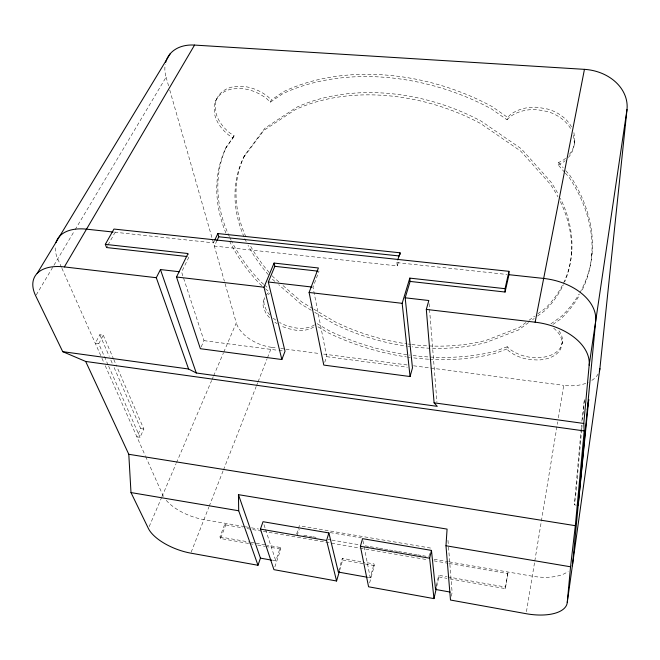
<?xml version="1.0" encoding="UTF-8"?>
<svg xmlns="http://www.w3.org/2000/svg" width="660" height="660" viewBox="0 0 660 660"><rect width="100%" height="100%" fill="white"/><g stroke="black" fill="none" stroke-linecap="round" stroke-linejoin="round"><path stroke-width="0.49" stroke-dasharray="3.3 2.47" d="M505.329 588.621L508.035 572.014L505.329 588.621L447.925 578.523M576.271 505.139L574.357 504.842L581.501 425.312M581.864 421.237L584.446 398.97L582.59 419.463M581.666 429.709L575.726 495.297L574.357 504.842M581.757 428.686L582.128 424.586M591.682 255.75L592.061 253.349M526.457 611.671L534.641 561.982M534.806 560.967L557.708 421.888M558.376 417.829L563.722 385.349A34.848 21.689 9.3 0 0 588.25 382.354M562.518 341.451L561.14 346.508A31.193 19.973 10.6 0 1 538.758 357.695L530.904 357.373A31.193 19.973 10.6 0 1 509.668 349.049L507.276 346.731L506.789 349.016L509.19 351.334A31.251 19.957 10.7 0 0 530.467 359.675L538.329 360.005A31.251 19.957 10.7 0 0 560.744 348.843L562.518 341.451A31.193 19.973 10.6 0 0 557.733 329.315M571.379 253.688L571.799 251.295M568.392 157.459A37.834 29.626 9.1 0 0 574.34 143.146L574.794 140.737L573.961 132.858A37.76 29.626 9 0 0 573.424 131.134M564.671 172.351L558.137 164.909L558.616 162.517L562.584 160.561A37.76 29.626 9 0 0 565.604 158.301M451.316 596.227L452.133 592.424L448.379 545.449M436.367 585.676L438.71 575.306L446.779 576.724M436.639 586.789L438.867 576.931L438.71 575.306M428.86 556.76L429.759 552.915M225.91 233.071A192.291 135.151 17.9 0 1 225.679 148.145L233.054 137.899L229.193 135.457A35.879 25.756 29.4 0 1 214.813 115.046L214.071 107.778A35.879 25.756 29.4 0 1 232.592 88.885L241.106 88.498A35.879 25.756 29.4 0 1 266.978 98.934L270.303 102.184L282.546 93.844A192.291 135.151 17.9 0 1 491.395 108.9L507.004 119.749L507.614 117.398L510.626 114.444A37.76 29.626 9 0 1 537.776 107.308L547.742 109.09A37.76 29.626 9 0 1 571.519 126.868M369.616 582.928L374.294 565.562L373.989 563.945L363.099 562.031M368.255 577.417L370.252 577.78L373.989 563.945M338.605 571.09L342.309 558.376L362.109 561.858M339.636 570.504L342.688 560.002L342.309 558.376M216.991 240.496L214.36 246.064L397.279 265.914L398.83 260.997M397.279 265.914L396.916 262.622L397.485 260.832M296.637 534.022L299.343 525.764L430.889 548.113M297.107 535.672L299.203 529.254M272.926 560.373L275.806 560.885L280.286 547.486L267.217 545.193M274.873 566.857L280.797 549.112L280.286 547.486M324.753 362.29L326.7 356.689L313.005 287.158L319.019 271.26M220.613 538.527L219.97 536.893L225.109 523.273L225.736 524.914L220.613 538.527L248.696 543.469M191.169 552.189L208.84 507.185M209.212 506.228L223.121 470.803M223.492 469.846L256.187 386.562M256.567 385.605L257.697 382.726M258.068 381.769L267.085 358.792M267.465 357.835L271.598 347.308L276.705 347.977M149.176 526.606L161.527 497.714M161.923 496.782L176.063 463.724M176.468 462.776L211.629 380.523M212.033 379.582L213.246 376.745M213.65 375.796L223.352 353.108M223.757 352.159L236.288 322.855L224.68 282.233M201.176 346.921L203.981 340.642L181.591 272.002L189.049 256.757L188.29 254.339M114.13 367.579L140.712 428.579L136.884 436.837L140.036 437.324L143.847 429.058L117.059 367.108M214.318 240.991L213.436 242.847L115.154 232.254L114.551 230.653M270.303 102.184L271.367 99.982L283.602 91.633A191.92 135.226 17.9 0 1 492.038 106.557L507.614 117.398M244.027 236.899A172.483 121.003 17.9 0 1 243.697 157.311L244.753 155.133L264.94 128.164L296.414 107.382A172.153 121.069 17.9 0 1 481.338 121.242L521.26 148.739L550.704 181.698A172.153 121.069 17.9 0 1 558.451 194.551M233.054 137.899L234.143 135.729L230.29 133.287A35.805 25.765 29.5 0 1 215.96 112.885L215.226 105.608A35.805 25.765 29.5 0 1 233.739 86.707L242.236 86.311A35.805 25.765 29.5 0 1 268.051 96.739L271.367 99.982M225.679 148.145L234.143 135.729M98.752 343.761L103.265 335.189L99.808 334.727L95.279 343.299L98.752 343.761L108.248 365.285M215.614 101.079L216.777 98.918M106.573 247.549L107.522 245.85M108.001 245L115.154 232.254M36.217 294.979L74.563 230.662M75.091 229.779L166.081 77.154A41.778 29.873 33 0 1 165.223 64.391M243.697 157.311L263.893 130.358L295.399 109.593A172.483 121.003 17.9 0 1 480.686 123.577L520.699 151.107L550.209 184.082A172.483 121.003 17.9 0 1 557.981 196.944M507.004 119.749L510.023 116.803A37.834 29.626 9.1 0 1 537.223 109.684L547.214 111.474A37.834 29.626 9.1 0 1 571.048 129.269M525.913 322.558L518.809 327.764L486.049 340.37A172.153 121.069 17.9 0 1 411.757 344.512M529.064 320.248L534.674 316.14M537.999 313.706L545.482 308.22A172.153 121.069 17.9 0 0 560.356 198.289M528.602 322.567L518.331 330.074L485.521 342.639A172.483 121.003 17.9 0 1 412.137 346.838M532.554 319.679L534.22 318.466M537.545 316.033L545.036 310.563A172.483 121.003 17.9 0 0 563.417 284.716M550.918 323.846L561.454 316.354A191.92 135.226 17.9 0 0 579.125 294.038M552.932 324.456L561.041 318.706A192.291 135.151 17.9 0 0 579.744 294.665M268.092 294.459L269.767 293.609M558.137 164.909L562.106 162.954A37.834 29.626 9.1 0 0 565.133 160.694M507.276 346.731L494.967 351.334A191.92 135.226 17.9 0 1 411.873 355.377M506.789 349.016L494.464 353.603A192.291 135.151 17.9 0 1 429.586 359.271M396.916 262.622L506.905 274.469M280.789 348.505L284.873 349.041M285.896 349.173L319.605 353.562M323.689 354.09L407.443 364.996M413.572 365.797L563.722 385.349M203.981 340.642L277.934 350.311M278.949 350.443L284.014 351.103M326.7 356.689L407.368 367.232M140.712 428.579L143.847 429.058M330.091 532.579L361.391 537.908M303.707 535.243L311.776 536.63M312.79 536.803L316.825 537.496M327.929 539.402L330.957 539.929M331.963 540.103L359.213 544.78M365.269 545.828L369.311 546.521M370.318 546.694L378.394 548.081M379.401 548.254L383.443 548.947M384.45 549.12L388.484 549.813M389.499 549.986L393.533 550.679M394.54 550.852L397.567 551.38M398.582 551.554L402.616 552.247M403.623 552.42L407.665 553.113M408.672 553.286L412.706 553.979M413.721 554.153L416.749 554.672M417.755 554.845L421.798 555.538M422.804 555.712L426.838 556.405M244.382 526.589L203.956 519.626A36.539 16.871 20.7 0 1 166.089 500.14M245.396 526.771L250.462 527.645M251.476 527.818L258.58 529.039M434.098 559.276L448.28 561.718M449.295 561.891L532.298 576.188A39.955 19.354 11.8 0 0 568.169 571.37M225.736 524.914L242.995 527.901M247.063 528.602L262.292 531.226M263.307 531.399L427.812 559.795M433.909 560.851L448.123 563.302M449.138 563.483L508.035 573.647M219.97 536.893L250.132 542.19M251.138 542.371L255.156 543.073M256.162 543.254L266.219 545.02M447.793 576.906L505.329 587.004M249.703 543.642L253.712 544.351M257.73 545.053L264.751 546.29M265.749 546.463L280.797 549.112M342.688 560.002L374.294 565.562M438.867 576.931L446.919 578.35M317.08 323.647L328.82 330.602A191.92 135.226 17.9 0 0 409.901 355.121M317.98 326.799L328.061 332.764A192.291 135.151 17.9 0 0 406.304 356.895M311.297 310.266L300.902 304.078L278.743 284.732M314.754 312.328L334.422 324.035A172.483 121.003 17.9 0 0 407.137 346.203M312.964 308.624L301.727 301.925L281.935 284.608M313.83 309.136L335.181 321.874A172.153 121.069 17.9 0 0 406.783 343.852M263.678 284.303L260.56 281.605A191.92 135.226 17.9 0 1 231.586 241.156M264.462 284.98L268.356 288.354M261.847 285.632L259.661 283.742A192.291 135.151 17.9 0 1 228.797 239.605M265.493 288.783L269.14 291.935M278.842 281.902L273.43 277.175A172.153 121.069 17.9 0 1 272.019 275.649M274.865 281.35L272.547 279.32A172.483 121.003 17.9 0 1 271.128 277.794M565.323 173.093L569.25 177.556A192.291 135.151 17.9 0 1 582.087 290.227M558.616 162.517L563.186 167.722M565.793 170.692L569.704 175.156A191.92 135.226 17.9 0 1 579.637 293.164M61.487 267.333L57.733 258.893A49.12 28.174 28 0 1 55.193 247.327M61.908 268.274L101.525 357.332M101.937 358.264L103.603 362.002M105.262 365.747L145.225 455.573M145.637 456.514L162.723 494.926A36.539 16.871 20.7 0 0 163.465 496.394M108.661 366.217L140.036 437.324M99.808 334.727L109.222 356.317M110.855 360.071L112.489 363.825M103.265 335.189L113.404 358.661M113.817 359.593L116.655 366.168M263.983 524.642L265.262 528.561M265.584 529.543L275.806 560.885M166.081 77.154L168.63 86.072M169.76 90.04L224.392 281.242M362.942 540.664L363.932 545.68M364.13 546.686L370.252 577.78M573.499 135.259L574.34 143.146M429.082 303.608L436.953 402.245M447.975 540.342L448.297 544.426M271.598 347.308A32.183 19.255 21.8 0 1 236.288 322.855M410.743 344.388A172.153 121.069 17.9 0 1 407.773 343.992M269.247 272.547A172.153 121.069 17.9 0 1 249.975 244.992M245.834 236.626A172.153 121.069 17.9 0 1 244.753 155.133M428.563 359.213A192.291 135.151 17.9 0 1 411.254 357.58M410.264 357.448A192.291 135.151 17.9 0 1 407.294 357.043M553.699 328.226A31.251 19.957 10.7 0 1 562.122 343.786M313.657 327.013A29.378 18.101 21.2 0 1 295.433 330.149L288.238 328.622A29.378 18.101 21.2 0 1 281.234 325.916M277.159 323.689A29.378 18.101 21.2 0 1 274.882 322.195M269.577 317.691A29.378 18.101 21.2 0 1 265.683 312.708L263.48 307.543A29.378 18.101 21.2 0 1 264.693 298.089M410.108 346.591A172.483 121.003 17.9 0 1 408.127 346.335M268.348 274.692A172.483 121.003 17.9 0 1 248.044 245.305M246.18 241.593A172.483 121.003 17.9 0 1 244.439 237.839M560.348 201.613A172.483 121.003 17.9 0 1 564.63 282.026M314.449 324.868A29.329 18.117 21.2 0 1 296.241 328.02L289.055 326.494A29.329 18.117 21.2 0 1 279.592 322.501M275.723 320.067A29.329 18.117 21.2 0 1 273.306 318.227M269.791 314.886A29.329 18.117 21.2 0 1 266.549 310.579L264.355 305.423A29.329 18.117 21.2 0 1 264.726 297.668M266.112 295.16A29.329 18.117 21.2 0 1 268.975 292.322M231.132 240.232A191.92 135.226 17.9 0 1 229.787 237.46M229.358 236.536A191.92 135.226 17.9 0 1 226.776 145.984M574.794 140.737A37.76 29.626 9 0 1 569.497 154.283M598.125 373.981A34.848 21.689 9.3 0 1 591.83 380.399"/><path stroke-width="0.99" d="M505.065 292.034L505.057 288.684L409.802 278.124L410.124 281.432L505.065 292.034L508.942 274.692L508.951 271.334L113.949 229.053L105.319 244.357L106.573 247.549L187.019 256.525M445.978 545.762L447.076 529.114L238.45 494.662L238.705 510.766L257.986 565.273L190.798 553.146A37.389 16.269 20.5 0 1 148.385 528.47L130.993 492.574L128.791 454.294L85.676 361.449L62.725 351.664L35.698 295.861A50.639 27.555 27.3 0 1 64.358 266.921L194.551 45.078L584.446 69.349A44.69 35.97 4.5 0 1 627 109.502L599.899 368.536L567.254 602.44A40.961 18.719 12.2 0 1 526.127 613.701L450.491 600.039L445.978 545.762L570.545 566.791L567.254 602.44M570.545 566.791L575.322 525.69L584.199 430.93L583.786 423.456L589.165 365.161L627 109.502M578.185 505.444L588.736 399.539L587.284 409.588M589.165 365.161A55.126 34.51 10.6 0 0 535.144 322.195L584.446 69.349M505.057 288.684L508.951 271.334M450.178 592.069L435.517 589.446L435.938 587.565M435.517 589.446L431.459 550.407L362.546 538.659L360.393 546.298L368.577 586.789L433.975 598.62L436.202 588.761M433.975 598.62L429.627 558.22L431.459 550.407M105.319 244.357L188.042 253.531L176.5 277.002L200.376 348.711L281.861 359.527L264 287.207L274.082 263.076L318.4 267.985L309.103 292.471L323.779 365.087L410.05 376.538L412.475 367.9L405.182 297.8L410.124 281.432M62.725 351.664L188.587 369.006L196.284 372.983L437.283 406.354L434.09 402.831L426.319 309.416L428.835 300.523L405.182 297.8M367.257 577.244L338.324 572.063L328.878 532.925L263.026 521.705L260.428 529.089L273.933 569.663L336.575 580.998L339.355 571.453M410.05 376.538L402.163 303.328L409.802 278.124M336.575 580.998L326.568 540.474L328.878 532.925M397.774 259.941L400.042 252.788L217.849 233.566L214.764 240.059M257.986 565.273L260.452 558.137L238.45 494.662M281.861 359.527L285.021 351.244L268.315 282.001L274.832 266.326L274.082 263.076M216.991 240.496L218.749 236.783L217.849 233.566M188.587 369.006L156.304 277.712L160.446 269.56L179.578 271.763M37.117 273.446L170.239 53.707M218.749 236.783L399.366 255.973M113.107 232.031L86.509 229.168A49.12 28.174 28 0 0 55.968 242.583M508.942 274.692L543.675 278.438A53.312 35.046 10 0 1 595.691 321.115L572.641 563.846A39.955 19.354 11.8 0 1 572.228 565.834M274.832 266.326L318.013 271.153M268.315 282.001L311.99 287.042M176.5 277.002L264 287.207M309.103 292.471L402.163 303.328M64.358 266.921L156.304 277.712M426.319 309.416L535.144 322.195M434.09 402.831L583.786 423.456M85.676 361.449L584.199 430.93M128.791 454.294L575.322 525.69M130.993 492.574L238.705 510.766M260.428 529.089L326.568 540.474M360.393 546.298L429.627 558.22M260.452 558.137L271.969 560.2M160.446 269.56L196.284 372.983M400.042 252.788L400.207 254.438M165.66 62.403A41.778 29.873 33 0 1 194.551 45.078M599.899 368.536A34.848 21.689 9.3 0 1 599.296 371.332"/></g></svg>
